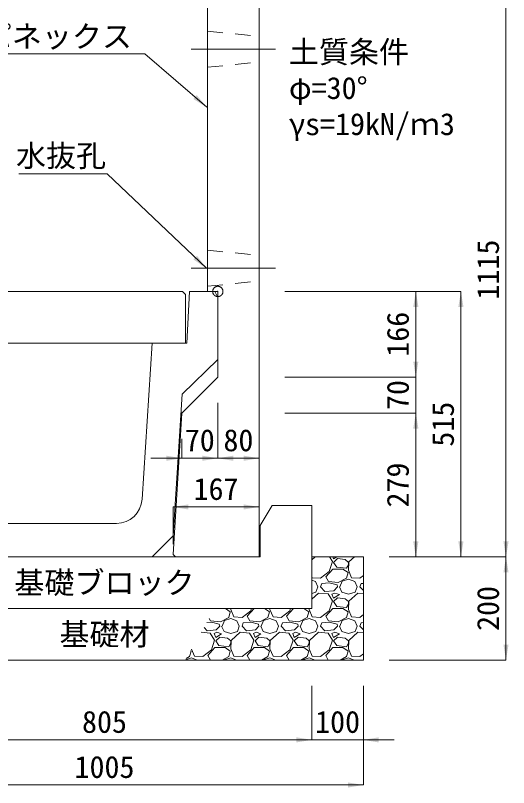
# Model space of a CAD drawing. Units: millimetres at full size, sheet at 1:40. Extents: x 206103 to 244503, y 883348 to 903496.
# Drawn here: x 214019 to 214976, y 893801 to 895299 of the extents above; entities that cross this region are included whole.
import ezdxf
from ezdxf.enums import TextEntityAlignment as Align

# ---------------------------------------------------------------- set-up
doc = ezdxf.new("R2010")
doc.units = ezdxf.units.MM
doc.header["$LTSCALE"] = 40
doc.header["$PDMODE"] = 32
doc.header["$PDSIZE"] = 20
doc.linetypes.add('USER1', pattern=[28.575, 19.05, -3.175, 3.175, -3.175])
doc.linetypes.add('USER2', pattern=[1.35, 0.75, -0.6])
for name, color, linetype, lineweight in [('パネックスKUS', 2, 'Continuous', 20), ('基礎ブロック', 2, 'Continuous', 13), ('基礎材', 7, 'Continuous', 15), ('寸法線', 7, 'Continuous', 13), ('引出線', 4, 'Continuous', 13), ('本体', 2, 'Continuous', 13), ('補助線', 8, 'USER1', 13), ('ﾊｯﾁﾝｸﾞ', 7, 'Continuous', 5)]:
    doc.layers.add(name, color=color, linetype=linetype, lineweight=lineweight)
doc.layers.add('文字', color=7, linetype='Continuous')
doc.styles.add('ＭＳ ゴシック', font='')
doc.styles.get('ＭＳ ゴシック').set_extended_font_data('MS Gothic')

# ---------------------------------------------------------------- blocks, each defined once
blk = doc.blocks.new('filled_arrow')
at = {"color": 0, "linetype": 'Continuous', "lineweight": -2}
blk.add_solid([(7.5, 1.25), (0, 0), (7.5, -1.25)], dxfattribs=at)

msp = doc.modelspace()

# ---------------------------------------------------------------- linework, layer by layer
at = {"layer": 'パネックスKUS'}
for p, q in [((214391.71, 895358.33), (214391.71, 894763.33)), ((214491.71, 894248.33), (214491.71, 895363.33)), ((214391.71, 894763.33), (214411.71, 894763.33)), ((214411.71, 894763.33), (214411.71, 894597.33)), ((214411.71, 894597.33), (214341.71, 894527.33)), ((214341.71, 894527.33), (214325, 894253.32)), ((214329.71, 894248.33), (214325, 894253.32)), ((214329.71, 894248.33), (214491.71, 894248.33))]:
    msp.add_line(p, q, dxfattribs=at)
at = {"layer": 'パネックスKUS', "linetype": 'USER2', "lineweight": 9}
for p, q in [((214391.71, 895268.33), (214491.71, 895258.33)), ((214391.71, 895198.33), (214491.71, 895208.33)), ((214391.71, 895198.33), (214491.71, 895208.33)), ((214391.71, 894843.33), (214491.71, 894833.33)), ((214391.71, 894773.33), (214491.71, 894783.33)), ((214391.71, 894773.33), (214491.71, 894783.33))]:
    msp.add_line(p, q, dxfattribs=at)
at = {"layer": '基礎ブロック'}
for p, q in [((214517.21, 894348.33), (214494.21, 894309.33)), ((214594.21, 894348.33), (214517.21, 894348.33)), ((214594.21, 894248.33), (214594.21, 894348.33)), ((214494.21, 894309.33), (214494.21, 894248.33)), ((214494.21, 894248.33), (213889.21, 894248.33)), ((214594.21, 894248.33), (214594.21, 894148.33)), ((213789.21, 894148.33), (214594.21, 894148.33))]:
    msp.add_line(p, q, dxfattribs=at)
at = {"layer": '基礎材', "lineweight": 13}
msp.add_line((214694.21, 894248.33), (214594.21, 894248.33), dxfattribs=at)
at = {"layer": '基礎材'}
for p, q in [((214694.21, 894048.33), (214694.21, 894248.33)), ((213689.21, 894048.33), (214694.21, 894048.33))]:
    msp.add_line(p, q, dxfattribs=at)
at = {"layer": '寸法線'}
for p, q in [((214971.05, 894248.33), (214971.05, 895363.33)), ((214341.71, 894763.33), (213841.71, 894763.33)), ((214541.71, 894763.33), (214883.55, 894763.33)), ((214541.71, 894763.33), (214796.05, 894763.33)), ((214796.05, 894763.33), (214796.05, 894597.33)), ((214883.55, 894763.33), (214883.55, 894248.33)), ((214796.05, 894657.33), (214796.05, 894467.33)), ((214541.71, 894597.33), (214796.05, 894597.33)), ((214541.71, 894597.33), (214796.05, 894597.33)), ((214411.71, 894547.33), (214411.71, 894439.74)), ((214411.71, 894547.33), (214411.71, 894439.74)), ((214491.71, 894547.33), (214491.71, 894439.74)), ((214541.71, 894527.33), (214796.05, 894527.33)), ((214541.71, 894527.33), (214796.05, 894527.33)), ((214796.05, 894527.33), (214796.05, 894248.33)), ((214341.71, 894477.33), (214341.71, 894439.74)), ((214471.71, 894439.74), (214281.71, 894439.74)), ((214351.71, 894439.74), (214491.71, 894439.74)), ((214324.71, 894345.25), (214491.71, 894345.25)), ((214324.71, 894273.33), (214324.71, 894345.25)), ((214491.71, 894273.33), (214491.71, 894345.25)), ((214744.21, 894248.33), (214971.05, 894248.33)), ((214744.21, 894248.33), (214883.55, 894248.33)), ((214744.21, 894248.33), (214796.05, 894248.33)), ((214744.21, 894248.33), (214971.05, 894248.33)), ((214971.05, 894248.33), (214971.05, 894048.33)), ((214744.21, 894048.33), (214971.05, 894048.33)), ((214594.21, 893998.33), (214594.21, 893893.39)), ((214594.21, 893998.33), (214594.21, 893893.39)), ((214694.21, 893998.33), (214694.21, 893893.39)), ((214694.21, 893998.33), (214694.21, 893805.89)), ((213789.21, 893893.39), (214594.21, 893893.39)), ((214534.21, 893893.39), (214754.21, 893893.39)), ((214694.21, 893805.89), (213689.21, 893805.89))]:
    msp.add_line(p, q, dxfattribs=at)
at = {"layer": '引出線'}
for points in [[(214390.21, 895120.83), (214270, 895224.29), (213961.75, 895224.29)], [(214389.47, 894808.33), (214197.01, 894991.78), (214025.26, 894991.78)]]:
    msp.add_lwpolyline(points, dxfattribs=at)
at = {"layer": '本体'}
for p, q in [((214356.71, 894763.33), (214351.71, 894663.33)), ((214356.71, 894763.33), (214405.71, 894763.33)), ((214411.71, 894751.33), (214405.71, 894763.33)), ((214411.71, 894751.33), (214411.71, 894631.33)), ((214284.21, 894663.33), (214264.72, 894360.12)), ((214284.21, 894663.33), (214351.71, 894663.33)), ((214411.71, 894631.33), (214342.21, 894564.33)), ((214342.21, 894564.33), (214325.23, 894289.35)), ((214003.6, 894313.33), (214214.82, 894313.33)), ((214284.21, 894248.33), (214325.23, 894289.35)), ((213934.21, 894248.33), (214284.21, 894248.33))]:
    msp.add_line(p, q, dxfattribs=at)
at = {"layer": '本体', "lineweight": 20}
msp.add_lwpolyline([(213869.21, 894663.33), (213869.21, 894757.33), (213875.21, 894763.33), (214343.21, 894763.33), (214349.21, 894757.33), (214349.21, 894663.33)], close=True, dxfattribs=at)
at = {"layer": '本体'}
msp.add_arc((214214.82, 894363.33), 50, 270, 356.32176, dxfattribs=at)
at = {"layer": '補助線'}
for p, q in [((214360.11, 895233.33), (214523.82, 895233.33)), ((214360.11, 894808.33), (214523.82, 894808.33))]:
    msp.add_line(p, q, dxfattribs=at)
msp.add_point((214411.71, 894763.33), dxfattribs=at)
at = {"layer": 'ﾊｯﾁﾝｸﾞ'}
for p, q in [((214600.59, 894248.33), (214594.21, 894242.5)), ((214634, 894239.25), (214628.46, 894248.33)), ((214634.79, 894248.33), (214636.29, 894244.58)), ((214636.29, 894244.58), (214642.53, 894248.33)), ((214643.91, 894245.35), (214636.29, 894237.73)), ((214659.15, 894243.06), (214643.91, 894245.35)), ((214665.25, 894237.73), (214659.15, 894243.06)), ((214676.79, 894248.33), (214666.01, 894238.49)), ((214627.91, 894220.2), (214634, 894239.25)), ((214636.29, 894237.73), (214642.39, 894228.58)), ((214642.39, 894228.58), (214661.44, 894226.3)), ((214661.44, 894226.3), (214665.25, 894233.15)), ((214666.01, 894238.49), (214665.25, 894222.49)), ((214665.25, 894233.15), (214665.25, 894237.73)), ((214594.21, 894210.23), (214595.14, 894208.01)), ((214611.14, 894207.25), (214627.91, 894220.2)), ((214621.05, 894209.53), (214634.77, 894224.77)), ((214634.77, 894224.77), (214654.58, 894224.77)), ((214654.58, 894224.77), (214664.48, 894217.91)), ((214664.48, 894217.91), (214661.44, 894207.25)), ((214665.25, 894222.49), (214671.34, 894208.01)), ((214687.34, 894207.25), (214694.21, 894212.55)), ((214594.21, 894203.03), (214601.24, 894200.39)), ((214595.14, 894208.01), (214611.14, 894207.25)), ((214601.24, 894200.39), (214605.81, 894190.48)), ((214611.14, 894190.48), (214613.43, 894196.58)), ((214627.91, 894198.1), (214613.43, 894196.58)), ((214626.38, 894200.39), (214621.05, 894209.53)), ((214645.43, 894198.86), (214626.38, 894200.39)), ((214643.15, 894194.29), (214627.91, 894198.1)), ((214661.44, 894207.25), (214645.43, 894198.86)), ((214648.48, 894190.48), (214653.05, 894201.15)), ((214653.05, 894201.15), (214665.25, 894204.96)), ((214665.25, 894204.96), (214677.44, 894200.39)), ((214671.34, 894208.01), (214687.34, 894207.25)), ((214677.44, 894200.39), (214682.01, 894190.48)), ((214687.34, 894190.48), (214689.63, 894196.58)), ((214694.21, 894197.06), (214689.63, 894196.58)), ((214602, 894179.81), (214605.81, 894190.48)), ((214619.53, 894181.34), (214611.14, 894190.48)), ((214637.05, 894182.86), (214619.53, 894181.34)), ((214643.91, 894190.48), (214637.05, 894182.86)), ((214643.91, 894190.48), (214643.15, 894194.29)), ((214647.72, 894190.48), (214652.29, 894179.81)), ((214678.2, 894179.81), (214682.01, 894190.48)), ((214694.21, 894183), (214687.34, 894190.48)), ((214594.21, 894177.52), (214602, 894179.81)), ((214607.33, 894178.29), (214594.21, 894166.3)), ((214625.62, 894176.77), (214607.33, 894178.29)), ((214634, 894163.05), (214625.62, 894176.77)), ((214638.58, 894178.29), (214633.24, 894176)), ((214633.24, 894176), (214636.29, 894168.38)), ((214636.29, 894168.38), (214647.72, 894175.24)), ((214643.91, 894169.15), (214636.29, 894161.53)), ((214647.72, 894175.24), (214638.58, 894178.29)), ((214659.15, 894166.86), (214643.91, 894169.15)), ((214652.29, 894179.81), (214665.25, 894176)), ((214665.25, 894161.53), (214659.15, 894166.86)), ((214665.25, 894176), (214678.2, 894179.81)), ((214683.53, 894178.29), (214666.01, 894162.29)), ((214694.21, 894177.4), (214683.53, 894178.29)), ((214627.91, 894144), (214634, 894163.05)), ((214636.29, 894161.53), (214642.39, 894152.38)), ((214642.39, 894152.38), (214661.44, 894150.1)), ((214661.44, 894150.1), (214665.25, 894156.95)), ((214666.01, 894162.29), (214665.25, 894146.29)), ((214665.25, 894156.95), (214665.25, 894161.53)), ((214426.33, 894148.33), (214435.88, 894141.71)), ((214435.88, 894141.71), (214432.84, 894131.05)), ((214436.74, 894148.33), (214436.65, 894146.29)), ((214436.65, 894146.29), (214442.74, 894131.81)), ((214458.74, 894131.05), (214475.51, 894144)), ((214468.65, 894133.33), (214482.15, 894148.33)), ((214475.51, 894144), (214476.89, 894148.33)), ((214502.53, 894148.33), (214512.08, 894141.71)), ((214512.08, 894141.71), (214509.04, 894131.05)), ((214512.94, 894148.33), (214512.85, 894146.29)), ((214512.85, 894146.29), (214518.94, 894131.81)), ((214534.94, 894131.05), (214551.71, 894144)), ((214544.85, 894133.33), (214558.35, 894148.33)), ((214551.71, 894144), (214553.09, 894148.33)), ((214578.73, 894148.33), (214588.28, 894141.71)), ((214588.28, 894141.71), (214585.24, 894131.05)), ((214589.14, 894148.33), (214589.05, 894146.29)), ((214589.05, 894146.29), (214595.14, 894131.81)), ((214611.14, 894131.05), (214627.91, 894144)), ((214621.05, 894133.33), (214634.77, 894148.57)), ((214634.77, 894148.57), (214654.58, 894148.57)), ((214654.58, 894148.57), (214664.48, 894141.71)), ((214664.48, 894141.71), (214661.44, 894131.05)), ((214665.25, 894146.29), (214671.34, 894131.81)), ((214687.34, 894131.05), (214694.21, 894136.35)), ((214399.31, 894121.9), (214390.39, 894120.96)), ((214397.78, 894124.19), (214395, 894128.95)), ((214416.83, 894122.66), (214397.78, 894124.19)), ((214414.55, 894118.09), (214399.31, 894121.9)), ((214432.84, 894131.05), (214416.83, 894122.66)), ((214419.88, 894114.28), (214424.45, 894124.95)), ((214424.45, 894124.95), (214436.65, 894128.76)), ((214436.65, 894128.76), (214448.84, 894124.19)), ((214442.74, 894131.81), (214458.74, 894131.05)), ((214448.84, 894124.19), (214453.41, 894114.28)), ((214458.74, 894114.28), (214461.03, 894120.38)), ((214475.51, 894121.9), (214461.03, 894120.38)), ((214473.98, 894124.19), (214468.65, 894133.33)), ((214493.03, 894122.66), (214473.98, 894124.19)), ((214490.75, 894118.09), (214475.51, 894121.9)), ((214509.04, 894131.05), (214493.03, 894122.66)), ((214496.08, 894114.28), (214500.65, 894124.95)), ((214500.65, 894124.95), (214512.85, 894128.76)), ((214512.85, 894128.76), (214525.04, 894124.19)), ((214518.94, 894131.81), (214534.94, 894131.05)), ((214525.04, 894124.19), (214529.61, 894114.28)), ((214534.94, 894114.28), (214537.23, 894120.38)), ((214551.71, 894121.9), (214537.23, 894120.38)), ((214550.18, 894124.19), (214544.85, 894133.33)), ((214569.23, 894122.66), (214550.18, 894124.19)), ((214566.95, 894118.09), (214551.71, 894121.9)), ((214585.24, 894131.05), (214569.23, 894122.66)), ((214572.28, 894114.28), (214576.85, 894124.95)), ((214576.85, 894124.95), (214589.05, 894128.76)), ((214589.05, 894128.76), (214601.24, 894124.19)), ((214595.14, 894131.81), (214611.14, 894131.05)), ((214601.24, 894124.19), (214605.81, 894114.28)), ((214611.14, 894114.28), (214613.43, 894120.38)), ((214627.91, 894121.9), (214613.43, 894120.38)), ((214626.38, 894124.19), (214621.05, 894133.33)), ((214645.43, 894122.66), (214626.38, 894124.19)), ((214643.15, 894118.09), (214627.91, 894121.9)), ((214661.44, 894131.05), (214645.43, 894122.66)), ((214648.48, 894114.28), (214653.05, 894124.95)), ((214653.05, 894124.95), (214665.25, 894128.76)), ((214665.25, 894128.76), (214677.44, 894124.19)), ((214671.34, 894131.81), (214687.34, 894131.05)), ((214677.44, 894124.19), (214682.01, 894114.28)), ((214687.34, 894114.28), (214689.63, 894120.38)), ((214694.21, 894120.86), (214689.63, 894120.38)), ((214390.93, 894105.14), (214384.99, 894111.61)), ((214408.45, 894106.66), (214390.93, 894105.14)), ((214415.31, 894114.28), (214408.45, 894106.66)), ((214415.31, 894114.28), (214414.55, 894118.09)), ((214419.12, 894114.28), (214423.69, 894103.61)), ((214449.6, 894103.61), (214453.41, 894114.28)), ((214467.13, 894105.14), (214458.74, 894114.28)), ((214484.65, 894106.66), (214467.13, 894105.14)), ((214491.51, 894114.28), (214484.65, 894106.66)), ((214491.51, 894114.28), (214490.75, 894118.09)), ((214495.32, 894114.28), (214499.89, 894103.61)), ((214525.8, 894103.61), (214529.61, 894114.28)), ((214543.33, 894105.14), (214534.94, 894114.28)), ((214560.85, 894106.66), (214543.33, 894105.14)), ((214567.71, 894114.28), (214560.85, 894106.66)), ((214567.71, 894114.28), (214566.95, 894118.09)), ((214571.52, 894114.28), (214576.09, 894103.61)), ((214602, 894103.61), (214605.81, 894114.28)), ((214619.53, 894105.14), (214611.14, 894114.28)), ((214637.05, 894106.66), (214619.53, 894105.14)), ((214643.91, 894114.28), (214637.05, 894106.66)), ((214643.91, 894114.28), (214643.15, 894118.09)), ((214647.72, 894114.28), (214652.29, 894103.61)), ((214678.2, 894103.61), (214682.01, 894114.28)), ((214694.21, 894106.8), (214687.34, 894114.28)), ((214397.02, 894100.57), (214379.46, 894102.03)), ((214405.4, 894086.85), (214397.02, 894100.57)), ((214409.98, 894102.09), (214404.64, 894099.8)), ((214404.64, 894099.8), (214407.69, 894092.18)), ((214407.69, 894092.18), (214419.12, 894099.04)), ((214415.31, 894092.95), (214407.69, 894085.33)), ((214419.12, 894099.04), (214409.98, 894102.09)), ((214430.55, 894090.66), (214415.31, 894092.95)), ((214423.69, 894103.61), (214436.65, 894099.8)), ((214436.65, 894085.33), (214430.55, 894090.66)), ((214436.65, 894099.8), (214449.6, 894103.61)), ((214454.93, 894102.09), (214437.41, 894086.09)), ((214473.22, 894100.57), (214454.93, 894102.09)), ((214481.6, 894086.85), (214473.22, 894100.57)), ((214486.18, 894102.09), (214480.84, 894099.8)), ((214480.84, 894099.8), (214483.89, 894092.18)), ((214483.89, 894092.18), (214495.32, 894099.04)), ((214491.51, 894092.95), (214483.89, 894085.33)), ((214495.32, 894099.04), (214486.18, 894102.09)), ((214506.75, 894090.66), (214491.51, 894092.95)), ((214499.89, 894103.61), (214512.85, 894099.8)), ((214512.85, 894085.33), (214506.75, 894090.66)), ((214512.85, 894099.8), (214525.8, 894103.61)), ((214531.13, 894102.09), (214513.61, 894086.09)), ((214549.42, 894100.57), (214531.13, 894102.09)), ((214557.8, 894086.85), (214549.42, 894100.57)), ((214562.38, 894102.09), (214557.04, 894099.8)), ((214557.04, 894099.8), (214560.09, 894092.18)), ((214560.09, 894092.18), (214571.52, 894099.04)), ((214567.71, 894092.95), (214560.09, 894085.33)), ((214571.52, 894099.04), (214562.38, 894102.09)), ((214582.95, 894090.66), (214567.71, 894092.95)), ((214576.09, 894103.61), (214589.05, 894099.8)), ((214589.05, 894085.33), (214582.95, 894090.66)), ((214589.05, 894099.8), (214602, 894103.61)), ((214607.33, 894102.09), (214589.81, 894086.09)), ((214625.62, 894100.57), (214607.33, 894102.09)), ((214634, 894086.85), (214625.62, 894100.57)), ((214638.58, 894102.09), (214633.24, 894099.8)), ((214633.24, 894099.8), (214636.29, 894092.18)), ((214636.29, 894092.18), (214647.72, 894099.04)), ((214643.91, 894092.95), (214636.29, 894085.33)), ((214647.72, 894099.04), (214638.58, 894102.09)), ((214659.15, 894090.66), (214643.91, 894092.95)), ((214652.29, 894103.61), (214665.25, 894099.8)), ((214665.25, 894085.33), (214659.15, 894090.66)), ((214665.25, 894099.8), (214678.2, 894103.61)), ((214683.53, 894102.09), (214666.01, 894086.09)), ((214694.21, 894101.2), (214683.53, 894102.09)), ((214399.31, 894067.8), (214405.4, 894086.85)), ((214407.69, 894085.33), (214413.79, 894076.18)), ((214413.79, 894076.18), (214432.84, 894073.9)), ((214432.84, 894073.9), (214436.65, 894080.75)), ((214437.41, 894086.09), (214436.65, 894070.09)), ((214436.65, 894080.75), (214436.65, 894085.33)), ((214475.51, 894067.8), (214481.6, 894086.85)), ((214483.89, 894085.33), (214489.99, 894076.18)), ((214489.99, 894076.18), (214509.04, 894073.9)), ((214509.04, 894073.9), (214512.85, 894080.75)), ((214513.61, 894086.09), (214512.85, 894070.09)), ((214512.85, 894080.75), (214512.85, 894085.33)), ((214551.71, 894067.8), (214557.8, 894086.85)), ((214560.09, 894085.33), (214566.19, 894076.18)), ((214566.19, 894076.18), (214585.24, 894073.9)), ((214585.24, 894073.9), (214589.05, 894080.75)), ((214589.81, 894086.09), (214589.05, 894070.09)), ((214589.05, 894080.75), (214589.05, 894085.33)), ((214627.91, 894067.8), (214634, 894086.85)), ((214636.29, 894085.33), (214642.39, 894076.18)), ((214642.39, 894076.18), (214661.44, 894073.9)), ((214661.44, 894073.9), (214665.25, 894080.75)), ((214666.01, 894086.09), (214665.25, 894070.09)), ((214665.25, 894080.75), (214665.25, 894085.33)), ((214359.68, 894065.51), (214356.64, 894054.85)), ((214358.75, 894066.16), (214359.68, 894065.51)), ((214360.69, 894069.51), (214366.54, 894055.61)), ((214382.54, 894054.85), (214399.31, 894067.8)), ((214392.45, 894057.13), (214406.17, 894072.37)), ((214406.17, 894072.37), (214425.98, 894072.37)), ((214425.98, 894072.37), (214435.88, 894065.51)), ((214435.88, 894065.51), (214432.84, 894054.85)), ((214436.65, 894070.09), (214442.74, 894055.61)), ((214458.74, 894054.85), (214475.51, 894067.8)), ((214468.65, 894057.13), (214482.37, 894072.37)), ((214482.37, 894072.37), (214502.18, 894072.37)), ((214502.18, 894072.37), (214512.08, 894065.51)), ((214512.08, 894065.51), (214509.04, 894054.85)), ((214512.85, 894070.09), (214518.94, 894055.61)), ((214534.94, 894054.85), (214551.71, 894067.8)), ((214544.85, 894057.13), (214558.57, 894072.37)), ((214558.57, 894072.37), (214578.38, 894072.37)), ((214578.38, 894072.37), (214588.28, 894065.51)), ((214588.28, 894065.51), (214585.24, 894054.85)), ((214589.05, 894070.09), (214595.14, 894055.61)), ((214611.14, 894054.85), (214627.91, 894067.8)), ((214621.05, 894057.13), (214634.77, 894072.37)), ((214634.77, 894072.37), (214654.58, 894072.37)), ((214654.58, 894072.37), (214664.48, 894065.51)), ((214664.48, 894065.51), (214661.44, 894054.85)), ((214665.25, 894070.09), (214671.34, 894055.61)), ((214348.8, 894048.92), (214360.45, 894052.56)), ((214356.64, 894054.85), (214350.3, 894051.53)), ((214360.45, 894052.56), (214371.73, 894048.33)), ((214366.54, 894055.61), (214382.54, 894054.85)), ((214397.59, 894048.33), (214392.45, 894057.13)), ((214432.84, 894054.85), (214420.4, 894048.33)), ((214424.28, 894048.33), (214424.45, 894048.75)), ((214424.45, 894048.75), (214436.65, 894052.56)), ((214436.65, 894052.56), (214447.93, 894048.33)), ((214442.74, 894055.61), (214458.74, 894054.85)), ((214473.79, 894048.33), (214468.65, 894057.13)), ((214509.04, 894054.85), (214496.6, 894048.33)), ((214500.48, 894048.33), (214500.65, 894048.75)), ((214500.65, 894048.75), (214512.85, 894052.56)), ((214512.85, 894052.56), (214524.13, 894048.33)), ((214518.94, 894055.61), (214534.94, 894054.85)), ((214549.99, 894048.33), (214544.85, 894057.13)), ((214585.24, 894054.85), (214572.8, 894048.33)), ((214576.68, 894048.33), (214576.85, 894048.75)), ((214576.85, 894048.75), (214589.05, 894052.56)), ((214589.05, 894052.56), (214600.33, 894048.33)), ((214595.14, 894055.61), (214611.14, 894054.85)), ((214626.19, 894048.33), (214621.05, 894057.13)), ((214661.44, 894054.85), (214649, 894048.33)), ((214652.88, 894048.33), (214653.05, 894048.75)), ((214653.05, 894048.75), (214665.25, 894052.56)), ((214665.25, 894052.56), (214676.53, 894048.33)), ((214671.34, 894055.61), (214687.34, 894054.85)), ((214687.34, 894054.85), (214694.21, 894060.15))]:
    msp.add_line(p, q, dxfattribs=at)

# ---------------------------------------------------------------- block references
at = {"layer": '寸法線', "xscale": 4, "yscale": 4}
for p, rotation in [((214796.05, 894763.33), 270), ((214883.55, 894763.33), 270), ((214796.05, 894597.33), 90), ((214796.05, 894597.33), 90), ((214796.05, 894527.33), 270), ((214796.05, 894527.33), 270), ((214341.71, 894439.74), 180), ((214411.71, 894439.74), 180), ((214491.71, 894439.74), 180), ((214491.71, 894345.25), 180), ((214796.05, 894248.33), 90), ((214883.55, 894248.33), 90), ((214971.05, 894248.33), 90), ((214971.05, 894248.33), 270), ((214971.05, 894048.33), 90), ((214594.21, 893893.39), 180), ((214594.21, 893893.39), 180), ((214694.21, 893805.89), 180)]:
    msp.add_blockref('filled_arrow', p, dxfattribs=dict(at, rotation=rotation))
for p in [(214411.71, 894439.74), (214324.71, 894345.25), (214694.21, 893893.39)]:
    msp.add_blockref('filled_arrow', p, dxfattribs=at)
at = {"layer": '引出線', "xscale": 4, "yscale": 4}
for p, rotation in [((214390.21, 895120.83), 139.3), ((214389.47, 894808.33), 136.4)]:
    msp.add_blockref('filled_arrow', p, dxfattribs=dict(at, rotation=rotation))

# ---------------------------------------------------------------- texts
at = {"layer": '寸法線', "style": 'ＭＳ ゴシック'}
for s, p in [('1115', (214936.05, 894805.83)), ('166', (214761.05, 894680.33)), ('70', (214761.05, 894562.33)), ('515', (214848.55, 894505.83)), ('279', (214761.05, 894387.83)), ('200', (214936.05, 894148.33))]:
    msp.add_text(s, height=42.72, rotation=90, dxfattribs=at).set_placement(p, align=Align.MIDDLE_CENTER)
for s, p in [('70', (214376.71, 894474.74)), ('80', (214451.71, 894474.74)), ('167', (214408.21, 894380.25)), ('805', (214191.71, 893928.39)), ('100', (214644.21, 893928.39)), ('1005', (214191.71, 893840.89))]:
    msp.add_text(s, height=42.72, dxfattribs=at).set_placement(p, align=Align.MIDDLE_CENTER)
at = {"layer": '引出線', "style": 'ＭＳ ゴシック'}
for s, p in [('パネックス', (214245, 895279.43)), ('水抜孔', (214194.76, 895048.06))]:
    msp.add_text(s, height=42.72, dxfattribs=at).set_placement(p, align=Align.TOP_RIGHT)
at = {"layer": '文字', "style": 'ＭＳ ゴシック'}
for s, p in [('土質条件', (214549.67, 895249.36)), ('φ=30°', (214549.67, 895179.36)), ('γs=19kN/ｍ3', (214549.67, 895109.36))]:
    msp.add_text(s, height=42.72, dxfattribs=at).set_placement(p, align=Align.TOP_LEFT)
for s, p in [('基礎ブロック', (214191.71, 894198.33)), ('基礎材', (214191.71, 894098.33))]:
    msp.add_text(s, height=42.72, dxfattribs=at).set_placement(p, align=Align.MIDDLE_CENTER)

doc.saveas('drawing.dxf')
